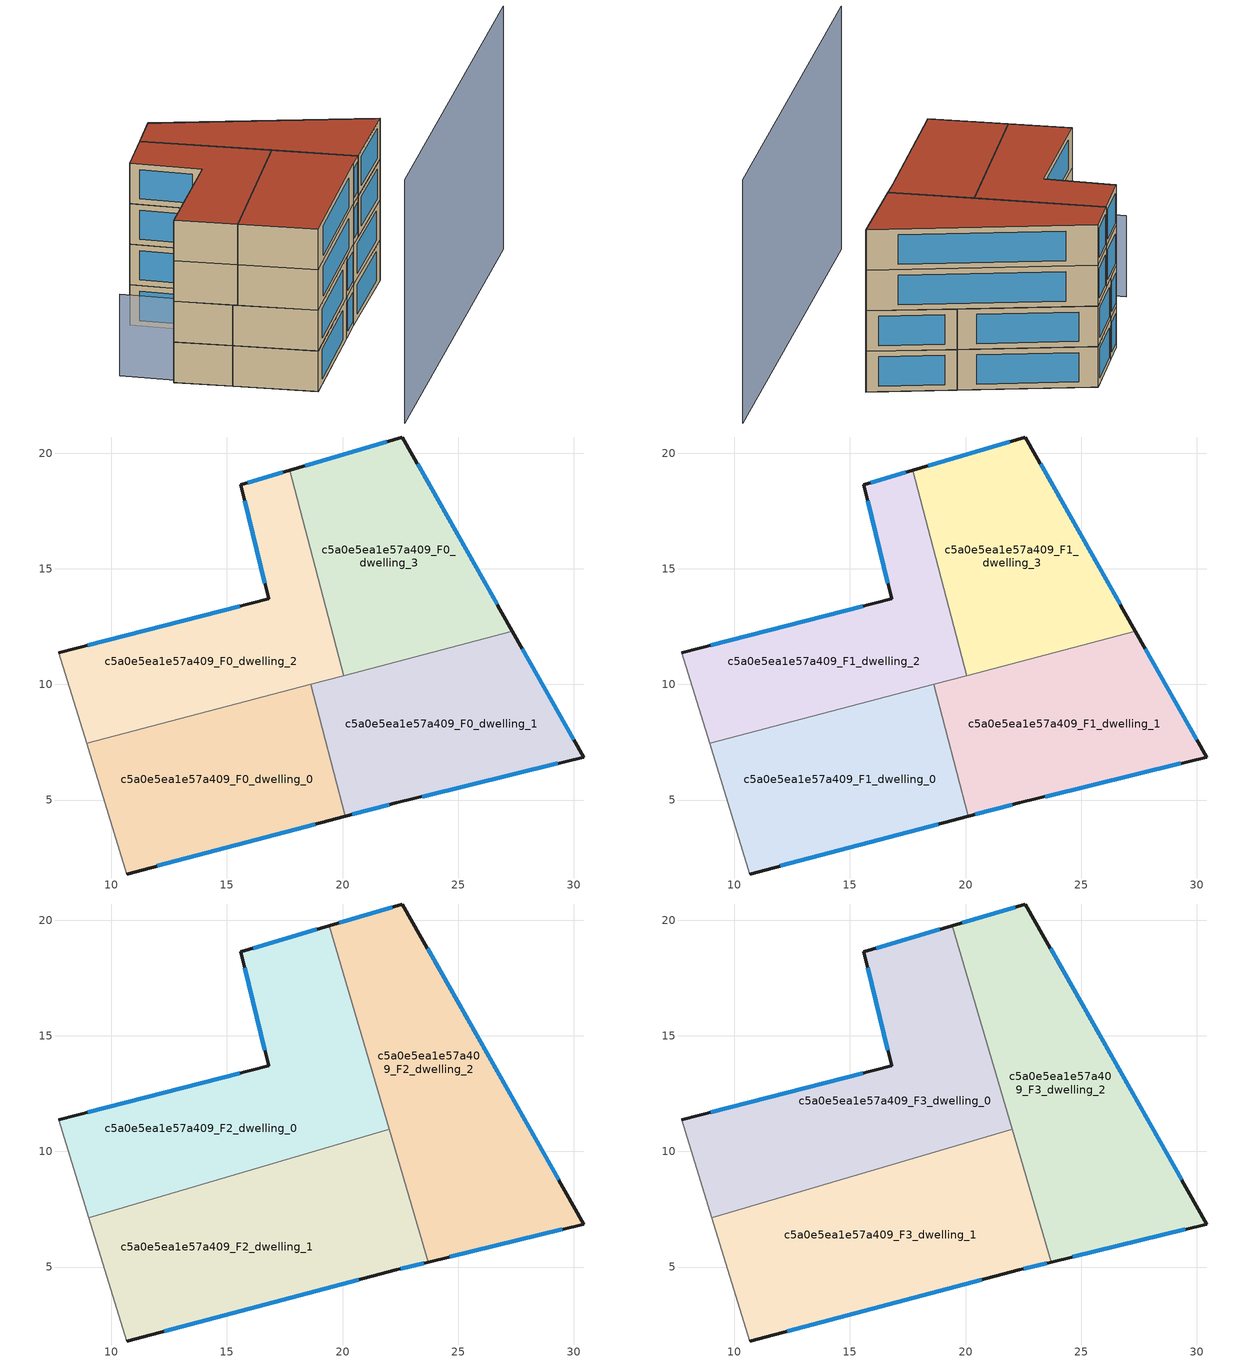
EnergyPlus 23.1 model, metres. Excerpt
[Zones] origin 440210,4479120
c5a0e5ea1e57a409_F0_dwelling_0
 floor ground (EU_floor_Construction): 20.12,4.29 18.62,10.01 8.93,7.46 10.67,1.8 z0
 wall outside (EU_wall_Construction): 20.12,4.29 10.67,1.8 z0:3
 wall to c5a0e5ea1e57a409_F0_dwelling_1 (EU_wall_Construction): 18.62,10.01 20.12,4.29 z0:3
 wall adiabatic (EU_wall_Construction): 10.67,1.8 8.93,7.46 z0:3
 wall to c5a0e5ea1e57a409_F0_dwelling_2 (EU_wall_Construction): 8.93,7.46 18.62,10.01 z0:3
 window (EU_Window_Construction): 18.81,3.95 11.98,2.15 z0.42:2.58
c5a0e5ea1e57a409_F0_dwelling_1
 floor ground (EU_floor_Construction): 30.42,6.86 27.34,12.3 18.62,10.01 20.12,4.29 22.31,4.87 z0
 wall outside (EU_wall_Construction): 27.34,12.3 30.42,6.86 22.31,4.87 20.12,4.29 z0:3
 wall to c5a0e5ea1e57a409_F0_dwelling_3 (EU_wall_Construction): 20.05,10.39 27.34,12.3 z0:3
 wall to c5a0e5ea1e57a409_F0_dwelling_2 (EU_wall_Construction): 18.62,10.01 20.05,10.38 z0:3
 window (EU_Window_Construction): 27.77,11.55 30,7.62 / 29.3,6.59 23.44,5.15 / 22.01,4.79 20.42,4.38 z0.42:2.58
c5a0e5ea1e57a409_F0_dwelling_2
 floor ground (EU_floor_Construction): 20.05,10.38 17.72,19.26 15.59,18.64 16.8,13.7 7.73,11.37 8.93,7.46 z0
 wall outside (EU_wall_Construction): 7.73,11.37 16.8,13.7 15.59,18.64 17.72,19.26 z0:3
 wall to c5a0e5ea1e57a409_F0_dwelling_3 (EU_wall_Construction): 17.72,19.26 20.05,10.38 z0:3
 wall adiabatic (EU_wall_Construction): 8.93,7.46 7.73,11.37 z0:3
 window (EU_Window_Construction): 8.99,11.69 15.54,13.37 / 16.63,14.38 15.76,17.95 / 15.89,18.72 17.42,19.18 z0.42:2.58
c5a0e5ea1e57a409_F0_dwelling_3
 floor ground (EU_floor_Construction): 27.34,12.3 22.59,20.7 17.72,19.26 20.05,10.38 z0
 wall outside (EU_wall_Construction): 17.72,19.26 22.59,20.7 27.34,12.3 z0:3
 window (EU_Window_Construction): 18.39,19.46 21.91,20.5 / 23.25,19.53 26.68,13.47 z0.42:2.58
c5a0e5ea1e57a409_F1_dwelling_0
 floor to c5a0e5ea1e57a409_F0_dwelling_0 (EU_floor_Construction): 20.12,4.29 18.62,10.01 8.93,7.46 10.67,1.8 z3
 wall outside (EU_wall_Construction): 20.12,4.29 10.67,1.8 z3:6
 wall to c5a0e5ea1e57a409_F1_dwelling_1 (EU_wall_Construction): 18.62,10.01 20.12,4.29 z3:6
 wall adiabatic (EU_wall_Construction): 10.67,1.8 8.93,7.46 z3:6
 wall to c5a0e5ea1e57a409_F1_dwelling_2 (EU_wall_Construction): 8.93,7.46 18.62,10.01 z3:6
 window (EU_Window_Construction): 18.81,3.95 11.98,2.15 z3.42:5.58
c5a0e5ea1e57a409_F1_dwelling_1
 floor to c5a0e5ea1e57a409_F0_dwelling_1 (EU_floor_Construction): 30.42,6.86 27.34,12.3 18.62,10.01 20.12,4.29 22.31,4.87 z3
 wall outside (EU_wall_Construction): 27.34,12.3 30.42,6.86 22.31,4.87 20.12,4.29 z3:6
 wall to c5a0e5ea1e57a409_F1_dwelling_3 (EU_wall_Construction): 20.05,10.39 27.34,12.3 z3:6
 wall to c5a0e5ea1e57a409_F1_dwelling_2 (EU_wall_Construction): 18.62,10.01 20.05,10.38 z3:6
 window (EU_Window_Construction): 27.77,11.55 30,7.62 / 29.3,6.59 23.44,5.15 / 22.01,4.79 20.42,4.38 z3.42:5.58
c5a0e5ea1e57a409_F1_dwelling_2
 floor to c5a0e5ea1e57a409_F0_dwelling_2 (EU_floor_Construction): 20.05,10.38 17.72,19.26 15.59,18.64 16.8,13.7 7.73,11.37 8.93,7.46 z3
 wall outside (EU_wall_Construction): 7.73,11.37 16.8,13.7 15.59,18.64 17.72,19.26 z3:6
 wall to c5a0e5ea1e57a409_F1_dwelling_3 (EU_wall_Construction): 17.72,19.26 20.05,10.38 z3:6
 wall adiabatic (EU_wall_Construction): 8.93,7.46 7.73,11.37 z3:6
 window (EU_Window_Construction): 8.99,11.69 15.54,13.37 / 16.63,14.38 15.76,17.95 / 15.89,18.72 17.42,19.18 z3.42:5.58
c5a0e5ea1e57a409_F1_dwelling_3
 floor to c5a0e5ea1e57a409_F0_dwelling_3 (EU_floor_Construction): 27.34,12.3 22.59,20.7 17.72,19.26 20.05,10.38 z3
 wall outside (EU_wall_Construction): 17.72,19.26 22.59,20.7 27.34,12.3 z3:6
 window (EU_Window_Construction): 18.39,19.46 21.91,20.5 / 23.25,19.53 26.68,13.47 z3.42:5.58
c5a0e5ea1e57a409_F2_dwelling_0
 floor to c5a0e5ea1e57a409_F1_dwelling_2 (EU_floor_Construction): 20.03,10.38 20.05,10.39 17.72,19.26 15.59,18.64 16.8,13.7 7.73,11.37 8.93,7.46 z6
 floor to c5a0e5ea1e57a409_F1_dwelling_1 (EU_floor_Construction): 20.03,10.38 18.62,10.01 18.63,9.97 z6
 floor to c5a0e5ea1e57a409_F1_dwelling_3 (EU_floor_Construction): 22.01,10.96 19.42,19.76 17.72,19.26 20.05,10.39 z6
 floor to c5a0e5ea1e57a409_F1_dwelling_0 (EU_floor_Construction): 18.63,9.97 18.62,10.01 8.93,7.46 9.03,7.13 z6
 wall outside (EU_wall_Construction): 7.73,11.37 16.8,13.7 15.59,18.64 19.42,19.76 z6:9
 wall adiabatic (EU_wall_Construction): 9.03,7.13 7.73,11.37 z6:9
 wall to c5a0e5ea1e57a409_F2_dwelling_2 (EU_wall_Construction): 19.42,19.76 22.01,10.96 z6:9
 wall to c5a0e5ea1e57a409_F2_dwelling_1 (EU_wall_Construction): 22.01,10.96 9.03,7.13 z6:9
 window (EU_Window_Construction): 16.63,14.38 15.76,17.95 / 16.13,18.79 18.89,19.61 / 8.99,11.69 15.54,13.37 z6.42:8.58
c5a0e5ea1e57a409_F2_dwelling_1
 floor to c5a0e5ea1e57a409_F1_dwelling_0 (EU_floor_Construction): 20.12,4.3 18.63,9.97 9.03,7.13 10.67,1.8 z6
 floor to c5a0e5ea1e57a409_F1_dwelling_1 (EU_floor_Construction): 23.71,5.22 22.03,10.91 20.04,10.38 18.63,9.97 20.12,4.3 22.31,4.87 z6
 floor to c5a0e5ea1e57a409_F1_dwelling_3 (EU_floor_Construction): 22.03,10.91 22.01,10.96 20.05,10.39 z6
 wall outside (EU_wall_Construction): 23.71,5.22 22.31,4.87 10.67,1.8 z6:9
 wall adiabatic (EU_wall_Construction): 10.67,1.8 9.03,7.13 z6:9
 wall to c5a0e5ea1e57a409_F2_dwelling_2 (EU_wall_Construction): 22.01,10.96 23.71,5.22 z6:9
 window (EU_Window_Construction): 23.52,5.17 22.5,4.92 / 20.69,4.45 12.29,2.23 z6.42:8.58
c5a0e5ea1e57a409_F2_dwelling_2
 floor to c5a0e5ea1e57a409_F1_dwelling_3 (EU_floor_Construction): 27.34,12.3 22.59,20.7 19.42,19.76 22.03,10.91 z6
 floor to c5a0e5ea1e57a409_F1_dwelling_1 (EU_floor_Construction): 30.42,6.86 27.34,12.3 22.03,10.91 23.71,5.22 z6
 wall outside (EU_wall_Construction): 19.42,19.76 22.59,20.7 30.42,6.86 23.71,5.22 z6:9
 window (EU_Window_Construction): 19.86,19.89 22.15,20.57 / 23.68,18.78 29.34,8.78 / 29.49,6.63 24.64,5.44 z6.42:8.58
c5a0e5ea1e57a409_F3_dwelling_0
 floor to c5a0e5ea1e57a409_F2_dwelling_0 (EU_floor_Construction): 22.01,10.96 19.42,19.76 15.59,18.64 16.8,13.7 7.73,11.37 9.03,7.13 z9
 wall outside (EU_wall_Construction): 7.73,11.37 16.8,13.7 15.59,18.64 19.42,19.76 z9:12
 wall adiabatic (EU_wall_Construction): 9.03,7.13 7.73,11.37 z9:12
 wall to c5a0e5ea1e57a409_F3_dwelling_2 (EU_wall_Construction): 19.42,19.76 22.01,10.96 z9:12
 wall to c5a0e5ea1e57a409_F3_dwelling_1 (EU_wall_Construction): 22.01,10.96 9.03,7.13 z9:12
 window (EU_Window_Construction): 16.63,14.38 15.76,17.95 / 16.13,18.79 18.89,19.61 / 8.99,11.69 15.54,13.37 z9.42:11.58
 roof outside (EU_roof_Construction): 19.42,19.76 22.01,10.96 9.03,7.13 7.73,11.37 16.8,13.7 15.59,18.64 z12
c5a0e5ea1e57a409_F3_dwelling_1
 floor to c5a0e5ea1e57a409_F2_dwelling_1 (EU_floor_Construction): 22.31,4.87 23.71,5.22 22.01,10.96 9.03,7.13 10.67,1.8 z9
 wall outside (EU_wall_Construction): 23.71,5.22 22.31,4.87 10.67,1.8 z9:12
 wall adiabatic (EU_wall_Construction): 10.67,1.8 9.03,7.13 z9:12
 wall to c5a0e5ea1e57a409_F3_dwelling_2 (EU_wall_Construction): 22.01,10.96 23.71,5.22 z9:12
 window (EU_Window_Construction): 23.52,5.17 22.5,4.92 / 20.69,4.45 12.29,2.23 z9.42:11.58
 roof outside (EU_roof_Construction): 22.01,10.96 23.71,5.22 22.31,4.87 10.67,1.8 9.03,7.13 z12
c5a0e5ea1e57a409_F3_dwelling_2
 floor to c5a0e5ea1e57a409_F2_dwelling_2 (EU_floor_Construction): 30.42,6.86 22.59,20.7 19.42,19.76 23.71,5.22 z9
 wall outside (EU_wall_Construction): 19.42,19.76 22.59,20.7 30.42,6.86 23.71,5.22 z9:12
 window (EU_Window_Construction): 19.86,19.89 22.15,20.57 / 23.68,18.78 29.34,8.78 / 29.49,6.63 24.64,5.44 z9.42:11.58
 roof outside (EU_roof_Construction): 22.59,20.7 30.42,6.86 23.71,5.22 19.42,19.76 z12
shading: 7.21,15.24 10.67,1.8 z0:6; 8.26,-6.02 39.14,1.77 z0:18
[Building]
EU S2 Campaign: North Axis=0; Terrain=City; Solar Distribution=FullExterior
[Site:Location]
Madrid: Latitude=40.5; Longitude=-3.5; Time Zone=1; Elevation=609
[SizingPeriod:WeatherFileDays]
AnnualSizingPeriod: Begin Month=1; Begin Day of Month=1; End Month=12; End Day of Month=31; Day of Week for Start Day=Monday; Use Weather File Daylight Saving Period=No; Use Weather File Rain and Snow Indicators=No
[MATERIAL]
EU_InternalMass_Material: Roughness=MediumRough; Thickness=0.1; Conductivity=1; Density=1800; Specific Heat=900; Thermal Absorptance=0.9; Solar Absorptance=0.7; Visible Absorptance=0.7
[MATERIAL:NOMASS] Roughness=MediumRough; Thermal Absorptance=0.9; Solar Absorptance=0.7; Visible Absorptance=0.7
Name | Thermal Resistance
EU_wall_NoMass | 1.60022
EU_roof_NoMass | 1.57597
EU_floor_NoMass | 0.470652
[WINDOWMATERIAL:SIMPLEGLAZINGSYSTEM]
EU_Window_SimpleGlazing: UFactor=3.28802; Solar Heat Gain Coefficient=0.85; Visible Transmittance=0.85
[CONSTRUCTION]
EU_wall_Construction: EU_wall_NoMass
EU_roof_Construction: EU_roof_NoMass
EU_floor_Construction: EU_floor_NoMass
EU_InternalMass_Construction: EU_InternalMass_Material
EU_Window_Construction: EU_Window_SimpleGlazing
[ZONE] Type=1; Multiplier=1; Ceiling Height=autocalculate; Floor Area=autocalculate; Part of Total Floor Area=Yes
Name | Volume
c5a0e5ea1e57a409_F0_dwelling_0; c5a0e5ea1e57a409_F1_dwelling_0 | 175.442
c5a0e5ea1e57a409_F2_dwelling_0; c5a0e5ea1e57a409_F3_dwelling_0 | 233.9
c5a0e5ea1e57a409_F0_dwelling_1; c5a0e5ea1e57a409_F1_dwelling_1 | 175.435
c5a0e5ea1e57a409_F2_dwelling_1; c5a0e5ea1e57a409_F3_dwelling_1 | 233.941
c5a0e5ea1e57a409_F0_dwelling_2; c5a0e5ea1e57a409_F1_dwelling_2 | 175.455
c5a0e5ea1e57a409_F2_dwelling_2; c5a0e5ea1e57a409_F3_dwelling_2 | 233.909
c5a0e5ea1e57a409_F0_dwelling_3; c5a0e5ea1e57a409_F1_dwelling_3 | 175.458
[INTERNALMASS] Construction=EU_InternalMass_Construction
Name | Zone or ZoneList | Surface Area
c5a0e5ea1e57a409_F0_dwelling_0_EU_InternalMass | c5a0e5ea1e57a409_F0_dwelling_0 | 58.48
c5a0e5ea1e57a409_F0_dwelling_1_EU_InternalMass | c5a0e5ea1e57a409_F0_dwelling_1 | 58.4786
c5a0e5ea1e57a409_F0_dwelling_2_EU_InternalMass | c5a0e5ea1e57a409_F0_dwelling_2 | 58.4849
c5a0e5ea1e57a409_F0_dwelling_3_EU_InternalMass | c5a0e5ea1e57a409_F0_dwelling_3 | 58.4839
c5a0e5ea1e57a409_F1_dwelling_0_EU_InternalMass | c5a0e5ea1e57a409_F1_dwelling_0 | 58.48
c5a0e5ea1e57a409_F1_dwelling_1_EU_InternalMass | c5a0e5ea1e57a409_F1_dwelling_1 | 58.4786
c5a0e5ea1e57a409_F1_dwelling_2_EU_InternalMass | c5a0e5ea1e57a409_F1_dwelling_2 | 58.4849
c5a0e5ea1e57a409_F1_dwelling_3_EU_InternalMass | c5a0e5ea1e57a409_F1_dwelling_3 | 58.4839
c5a0e5ea1e57a409_F2_dwelling_0_EU_InternalMass | c5a0e5ea1e57a409_F2_dwelling_0 | 77.9689
c5a0e5ea1e57a409_F2_dwelling_1_EU_InternalMass | c5a0e5ea1e57a409_F2_dwelling_1 | 77.9776
c5a0e5ea1e57a409_F2_dwelling_2_EU_InternalMass | c5a0e5ea1e57a409_F2_dwelling_2 | 77.9699
c5a0e5ea1e57a409_F3_dwelling_0_EU_InternalMass | c5a0e5ea1e57a409_F3_dwelling_0 | 77.9689
c5a0e5ea1e57a409_F3_dwelling_1_EU_InternalMass | c5a0e5ea1e57a409_F3_dwelling_1 | 77.9776
c5a0e5ea1e57a409_F3_dwelling_2_EU_InternalMass | c5a0e5ea1e57a409_F3_dwelling_2 | 77.9699
[OTHEREQUIPMENT] Fuel Type=Electricity; Design Level Calculation Method=Watts/Area; Power per Zone Floor Area=1; Fraction Latent=0; Fraction Radiant=0; Fraction Lost=0; Carbon Dioxide Generation Rate=0; EndUse Subcategory=EU_Step8_InternalGains
Name | Zone or ZoneList or Space or SpaceList | Schedule
EU_Step8_InternalGain_c5a0e5ea1e57a409_F0_dwelling_0_f000 | c5a0e5ea1e57a409_F0_dwelling_0 | EU_Step8_GainSchedule_c5a0e5ea1e57a409_F0_dwelling_0_f000
EU_Step8_InternalGain_c5a0e5ea1e57a409_F0_dwelling_1_f000 | c5a0e5ea1e57a409_F0_dwelling_1 | EU_Step8_GainSchedule_c5a0e5ea1e57a409_F0_dwelling_1_f000
EU_Step8_InternalGain_c5a0e5ea1e57a409_F0_dwelling_2_f000 | c5a0e5ea1e57a409_F0_dwelling_2 | EU_Step8_GainSchedule_c5a0e5ea1e57a409_F0_dwelling_2_f000
EU_Step8_InternalGain_c5a0e5ea1e57a409_F0_dwelling_3_f000 | c5a0e5ea1e57a409_F0_dwelling_3 | EU_Step8_GainSchedule_c5a0e5ea1e57a409_F0_dwelling_3_f000
EU_Step8_InternalGain_c5a0e5ea1e57a409_F1_dwelling_0_f000 | c5a0e5ea1e57a409_F1_dwelling_0 | EU_Step8_GainSchedule_c5a0e5ea1e57a409_F1_dwelling_0_f000
EU_Step8_InternalGain_c5a0e5ea1e57a409_F1_dwelling_1_f000 | c5a0e5ea1e57a409_F1_dwelling_1 | EU_Step8_GainSchedule_c5a0e5ea1e57a409_F1_dwelling_1_f000
EU_Step8_InternalGain_c5a0e5ea1e57a409_F1_dwelling_2_f000 | c5a0e5ea1e57a409_F1_dwelling_2 | EU_Step8_GainSchedule_c5a0e5ea1e57a409_F1_dwelling_2_f000
EU_Step8_InternalGain_c5a0e5ea1e57a409_F1_dwelling_3_f000 | c5a0e5ea1e57a409_F1_dwelling_3 | EU_Step8_GainSchedule_c5a0e5ea1e57a409_F1_dwelling_3_f000
EU_Step8_InternalGain_c5a0e5ea1e57a409_F2_dwelling_0_f000 | c5a0e5ea1e57a409_F2_dwelling_0 | EU_Step8_GainSchedule_c5a0e5ea1e57a409_F2_dwelling_0_f000
EU_Step8_InternalGain_c5a0e5ea1e57a409_F2_dwelling_1_f000 | c5a0e5ea1e57a409_F2_dwelling_1 | EU_Step8_GainSchedule_c5a0e5ea1e57a409_F2_dwelling_1_f000
EU_Step8_InternalGain_c5a0e5ea1e57a409_F2_dwelling_2_f000 | c5a0e5ea1e57a409_F2_dwelling_2 | EU_Step8_GainSchedule_c5a0e5ea1e57a409_F2_dwelling_2_f000
EU_Step8_InternalGain_c5a0e5ea1e57a409_F3_dwelling_0_f000 | c5a0e5ea1e57a409_F3_dwelling_0 | EU_Step8_GainSchedule_c5a0e5ea1e57a409_F3_dwelling_0_f000
EU_Step8_InternalGain_c5a0e5ea1e57a409_F3_dwelling_1_f000 | c5a0e5ea1e57a409_F3_dwelling_1 | EU_Step8_GainSchedule_c5a0e5ea1e57a409_F3_dwelling_1_f000
EU_Step8_InternalGain_c5a0e5ea1e57a409_F3_dwelling_2_f000 | c5a0e5ea1e57a409_F3_dwelling_2 | EU_Step8_GainSchedule_c5a0e5ea1e57a409_F3_dwelling_2_f000
[ZONEVENTILATION:DESIGNFLOWRATE] Schedule=EU_AlwaysOn; Design Flow Rate Calculation Method=AirChanges/Hour; Air Changes per Hour=0.480704; Ventilation Type=Natural; Fan Pressure Rise=0; Fan Total Efficiency=1; Constant Term Coefficient=1; Temperature Term Coefficient=0; Velocity Term Coefficient=0; Velocity Squared Term Coefficient=0; Minimum Indoor Temperature=-100; Maximum Indoor Temperature=100; Delta Temperature=-100; Minimum Outdoor Temperature=-100; Maximum Outdoor Temperature=100; Maximum Wind Speed=40
Name | Zone or ZoneList or Space or SpaceList
EU_ConstantAir_c5a0e5ea1e57a409_F0_dwelling_0 | c5a0e5ea1e57a409_F0_dwelling_0
EU_ConstantAir_c5a0e5ea1e57a409_F0_dwelling_1 | c5a0e5ea1e57a409_F0_dwelling_1
EU_ConstantAir_c5a0e5ea1e57a409_F0_dwelling_2 | c5a0e5ea1e57a409_F0_dwelling_2
EU_ConstantAir_c5a0e5ea1e57a409_F0_dwelling_3 | c5a0e5ea1e57a409_F0_dwelling_3
EU_ConstantAir_c5a0e5ea1e57a409_F1_dwelling_0 | c5a0e5ea1e57a409_F1_dwelling_0
EU_ConstantAir_c5a0e5ea1e57a409_F1_dwelling_1 | c5a0e5ea1e57a409_F1_dwelling_1
EU_ConstantAir_c5a0e5ea1e57a409_F1_dwelling_2 | c5a0e5ea1e57a409_F1_dwelling_2
EU_ConstantAir_c5a0e5ea1e57a409_F1_dwelling_3 | c5a0e5ea1e57a409_F1_dwelling_3
EU_ConstantAir_c5a0e5ea1e57a409_F2_dwelling_0 | c5a0e5ea1e57a409_F2_dwelling_0
EU_ConstantAir_c5a0e5ea1e57a409_F2_dwelling_1 | c5a0e5ea1e57a409_F2_dwelling_1
EU_ConstantAir_c5a0e5ea1e57a409_F2_dwelling_2 | c5a0e5ea1e57a409_F2_dwelling_2
EU_ConstantAir_c5a0e5ea1e57a409_F3_dwelling_0 | c5a0e5ea1e57a409_F3_dwelling_0
EU_ConstantAir_c5a0e5ea1e57a409_F3_dwelling_1 | c5a0e5ea1e57a409_F3_dwelling_1
EU_ConstantAir_c5a0e5ea1e57a409_F3_dwelling_2 | c5a0e5ea1e57a409_F3_dwelling_2
[HVACTEMPLATE:THERMOSTAT] Constant Heating Setpoint=20; Constant Cooling Setpoint=50
EU_HeatOnly_c5a0e5ea1e57a409_F0_dwelling_0; EU_HeatOnly_c5a0e5ea1e57a409_F0_dwelling_1; EU_HeatOnly_c5a0e5ea1e57a409_F0_dwelling_2; EU_HeatOnly_c5a0e5ea1e57a409_F0_dwelling_3; EU_HeatOnly_c5a0e5ea1e57a409_F1_dwelling_0; EU_HeatOnly_c5a0e5ea1e57a409_F1_dwelling_1; EU_HeatOnly_c5a0e5ea1e57a409_F1_dwelling_2; EU_HeatOnly_c5a0e5ea1e57a409_F1_dwelling_3; EU_HeatOnly_c5a0e5ea1e57a409_F2_dwelling_0; EU_HeatOnly_c5a0e5ea1e57a409_F2_dwelling_1; EU_HeatOnly_c5a0e5ea1e57a409_F2_dwelling_2; EU_HeatOnly_c5a0e5ea1e57a409_F3_dwelling_0; EU_HeatOnly_c5a0e5ea1e57a409_F3_dwelling_1; EU_HeatOnly_c5a0e5ea1e57a409_F3_dwelling_2
[HVACTEMPLATE:ZONE:IDEALLOADSAIRSYSTEM] System Availability Schedule=EU_AlwaysOn; Maximum Heating Supply Air Temperature=50; Minimum Cooling Supply Air Temperature=13; Maximum Heating Supply Air Humidity Ratio=0.0156; Minimum Cooling Supply Air Humidity Ratio=0.0077; Heating Limit=NoLimit; Cooling Limit=NoLimit; Heating Availability Schedule=EU_AlwaysOn; Cooling Availability Schedule=EU_CoolingOff; Dehumidification Control Type=ConstantSensibleHeatRatio; Cooling Sensible Heat Ratio=0.7; Dehumidification Setpoint=60; Humidification Control Type=None; Humidification Setpoint=30; Outdoor Air Method=None; Outdoor Air Flow Rate per Person=0.00944; Outdoor Air Flow Rate per Zone Floor Area=0; Outdoor Air Flow Rate per Zone=0; Demand Controlled Ventilation Type=None; Outdoor Air Economizer Type=NoEconomizer; Heat Recovery Type=None; Sensible Heat Recovery Effectiveness=0.7; Latent Heat Recovery Effectiveness=0.65
Name | Template Thermostat
c5a0e5ea1e57a409_F0_dwelling_0 | EU_HeatOnly_c5a0e5ea1e57a409_F0_dwelling_0
c5a0e5ea1e57a409_F0_dwelling_1 | EU_HeatOnly_c5a0e5ea1e57a409_F0_dwelling_1
c5a0e5ea1e57a409_F0_dwelling_2 | EU_HeatOnly_c5a0e5ea1e57a409_F0_dwelling_2
c5a0e5ea1e57a409_F0_dwelling_3 | EU_HeatOnly_c5a0e5ea1e57a409_F0_dwelling_3
c5a0e5ea1e57a409_F1_dwelling_0 | EU_HeatOnly_c5a0e5ea1e57a409_F1_dwelling_0
c5a0e5ea1e57a409_F1_dwelling_1 | EU_HeatOnly_c5a0e5ea1e57a409_F1_dwelling_1
c5a0e5ea1e57a409_F1_dwelling_2 | EU_HeatOnly_c5a0e5ea1e57a409_F1_dwelling_2
c5a0e5ea1e57a409_F1_dwelling_3 | EU_HeatOnly_c5a0e5ea1e57a409_F1_dwelling_3
c5a0e5ea1e57a409_F2_dwelling_0 | EU_HeatOnly_c5a0e5ea1e57a409_F2_dwelling_0
c5a0e5ea1e57a409_F2_dwelling_1 | EU_HeatOnly_c5a0e5ea1e57a409_F2_dwelling_1
c5a0e5ea1e57a409_F2_dwelling_2 | EU_HeatOnly_c5a0e5ea1e57a409_F2_dwelling_2
c5a0e5ea1e57a409_F3_dwelling_0 | EU_HeatOnly_c5a0e5ea1e57a409_F3_dwelling_0
c5a0e5ea1e57a409_F3_dwelling_1 | EU_HeatOnly_c5a0e5ea1e57a409_F3_dwelling_1
c5a0e5ea1e57a409_F3_dwelling_2 | EU_HeatOnly_c5a0e5ea1e57a409_F3_dwelling_2
[SIZING:ZONE] Zone Cooling Design Supply Air Temperature Input Method=SupplyAirTemperature; Zone Cooling Design Supply Air Temperature=13; Zone Heating Design Supply Air Temperature Input Method=SupplyAirTemperature; Zone Heating Design Supply Air Temperature=50; Zone Cooling Design Supply Air Humidity Ratio=0.008; Zone Heating Design Supply Air Humidity Ratio=0.008; Cooling Design Air Flow Method=DesignDay; Cooling Design Air Flow Rate=0; Cooling Minimum Air Flow per Zone Floor Area=0.000762; Cooling Minimum Air Flow=0; Cooling Minimum Air Flow Fraction=0.2; Heating Design Air Flow Method=DesignDay; Heating Design Air Flow Rate=0; Heating Maximum Air Flow per Zone Floor Area=0.002032; Heating Maximum Air Flow=0.141576; Heating Maximum Air Flow Fraction=0.3; Account for Dedicated Outdoor Air System=No; Dedicated Outdoor Air System Control Strategy=NeutralSupplyAir; Dedicated Outdoor Air Low Setpoint Temperature for Design=autosize; Dedicated Outdoor Air High Setpoint Temperature for Design=autosize; Zone Load Sizing Method=Sensible Load Only No Latent Load; Zone Latent Cooling Design Supply Air Humidity Ratio Input Method=HumidityRatioDifference; Zone Cooling Design Supply Air Humidity Ratio Difference=0.005; Zone Latent Heating Design Supply Air Humidity Ratio Input Method=HumidityRatioDifference; Zone Humidification Design Supply Air Humidity Ratio Difference=0.005
c5a0e5ea1e57a409_F0_dwelling_0; c5a0e5ea1e57a409_F0_dwelling_1; c5a0e5ea1e57a409_F0_dwelling_2; c5a0e5ea1e57a409_F0_dwelling_3; c5a0e5ea1e57a409_F1_dwelling_0; c5a0e5ea1e57a409_F1_dwelling_1; c5a0e5ea1e57a409_F1_dwelling_2; c5a0e5ea1e57a409_F1_dwelling_3; c5a0e5ea1e57a409_F2_dwelling_0; c5a0e5ea1e57a409_F2_dwelling_1; c5a0e5ea1e57a409_F2_dwelling_2; c5a0e5ea1e57a409_F3_dwelling_0; c5a0e5ea1e57a409_F3_dwelling_1; c5a0e5ea1e57a409_F3_dwelling_2
[SCHEDULE:CONSTANT]
Name | Hourly Value
EU_AlwaysOn | 1
EU_CoolingOff | 0
[SCHEDULE:FILE] Column Number=1; Rows to Skip at Top=0; Number of Hours of Data=8760; Column Separator=Comma; Interpolate to Timestep=No; Minutes per Item=60; Adjust Schedule for Daylight Savings=Yes
Name | File
EU_Step8_GainSchedule_c5a0e5ea1e57a409_F0_dwelling_0_f000 | ../../schedules/c5a0e5ea1e57a409/c5a0e5ea1e57a409_F0_dwelling_0_f000_gain.csv
EU_Step8_GainSchedule_c5a0e5ea1e57a409_F0_dwelling_1_f000 | ../../schedules/c5a0e5ea1e57a409/c5a0e5ea1e57a409_F0_dwelling_1_f000_gain.csv
EU_Step8_GainSchedule_c5a0e5ea1e57a409_F0_dwelling_2_f000 | ../../schedules/c5a0e5ea1e57a409/c5a0e5ea1e57a409_F0_dwelling_2_f000_gain.csv
EU_Step8_GainSchedule_c5a0e5ea1e57a409_F0_dwelling_3_f000 | ../../schedules/c5a0e5ea1e57a409/c5a0e5ea1e57a409_F0_dwelling_3_f000_gain.csv
EU_Step8_GainSchedule_c5a0e5ea1e57a409_F1_dwelling_0_f000 | ../../schedules/c5a0e5ea1e57a409/c5a0e5ea1e57a409_F1_dwelling_0_f000_gain.csv
EU_Step8_GainSchedule_c5a0e5ea1e57a409_F1_dwelling_1_f000 | ../../schedules/c5a0e5ea1e57a409/c5a0e5ea1e57a409_F1_dwelling_1_f000_gain.csv
EU_Step8_GainSchedule_c5a0e5ea1e57a409_F1_dwelling_2_f000 | ../../schedules/c5a0e5ea1e57a409/c5a0e5ea1e57a409_F1_dwelling_2_f000_gain.csv
EU_Step8_GainSchedule_c5a0e5ea1e57a409_F1_dwelling_3_f000 | ../../schedules/c5a0e5ea1e57a409/c5a0e5ea1e57a409_F1_dwelling_3_f000_gain.csv
EU_Step8_GainSchedule_c5a0e5ea1e57a409_F2_dwelling_0_f000 | ../../schedules/c5a0e5ea1e57a409/c5a0e5ea1e57a409_F2_dwelling_0_f000_gain.csv
EU_Step8_GainSchedule_c5a0e5ea1e57a409_F2_dwelling_1_f000 | ../../schedules/c5a0e5ea1e57a409/c5a0e5ea1e57a409_F2_dwelling_1_f000_gain.csv
EU_Step8_GainSchedule_c5a0e5ea1e57a409_F2_dwelling_2_f000 | ../../schedules/c5a0e5ea1e57a409/c5a0e5ea1e57a409_F2_dwelling_2_f000_gain.csv
EU_Step8_GainSchedule_c5a0e5ea1e57a409_F3_dwelling_0_f000 | ../../schedules/c5a0e5ea1e57a409/c5a0e5ea1e57a409_F3_dwelling_0_f000_gain.csv
EU_Step8_GainSchedule_c5a0e5ea1e57a409_F3_dwelling_1_f000 | ../../schedules/c5a0e5ea1e57a409/c5a0e5ea1e57a409_F3_dwelling_1_f000_gain.csv
EU_Step8_GainSchedule_c5a0e5ea1e57a409_F3_dwelling_2_f000 | ../../schedules/c5a0e5ea1e57a409/c5a0e5ea1e57a409_F3_dwelling_2_f000_gain.csv
